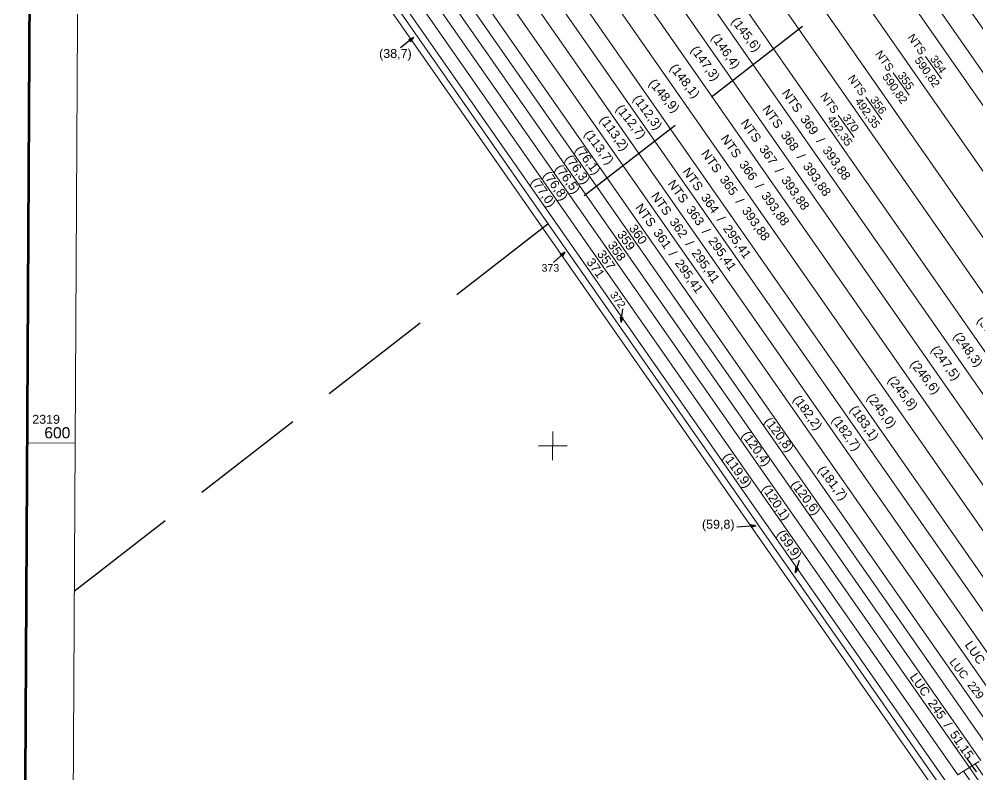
# Model space of a CAD drawing. Header units: metres. Extents: x 591850 to 11787372, y 2319432 to 2388242.
# Drawn here: x 11786917.8 to 11787025.2, y 2387957.5 to 2388042.2 of the extents above; entities that cross this region are included whole.
import ezdxf
from ezdxf.enums import TextEntityAlignment as Align

# ---------------------------------------------------------------- set-up
doc = ezdxf.new("R2010")
doc.units = ezdxf.units.M
doc.header["$MEASUREMENT"] = 0
doc.linetypes.add('DGN Style 3', pattern=[18.08141, 12.915293, -5.166117])
for name, color, linetype, lineweight in [('Level 10', 7, 'Continuous', 0), ('Level 13', 7, 'Continuous', 0), ('Level 2', 7, 'Continuous', 0), ('Level 4', 7, 'Continuous', 0), ('Level 51', 7, 'Continuous', 0), ('Level 6', 7, 'Continuous', 0), ('Level 63', 7, 'Continuous', 0)]:
    doc.layers.add(name, color=color, linetype=linetype, lineweight=lineweight)
doc.styles.get("Standard").update_dxf_attribs({"font": 'arial.ttf'})
doc.styles.add('Style-Arial', font='arial.ttf')
doc.dimstyles.get("Standard").update_dxf_attribs({"dimtxt": 0.18, "dimasz": 0.18, "dimexe": 1.25, "dimexo": 0.0625, "dimtad": 1, "dimdsep": 46, "dimtxsty": 'Standard', "dimcen": 0.09, "dimazin": 3, "dimtfac": 1, "dimtmove": 0, "dimatfit": 3})

# ---------------------------------------------------------------- blocks, each defined once
blk = doc.blocks.new('TerminatorOpen_0.5')
at = {"color": 0, "linetype": 'ByBlock', "lineweight": -2}
for q in [(-1, 0.25), (-1, 0), (-1, -0.25)]:
    blk.add_line((0, 0), q, dxfattribs=at)
blk = doc.blocks.new('N_Th1_73')
at = {"layer": 'Level 13', "color": 3, "linetype": 'Continuous', "lineweight": 0}
blk.add_text('LUC', height=0.9, dxfattribs=at).set_placement((-1.82075, 0), align=Align.MIDDLE_RIGHT)
at = {"layer": 'Level 13', "color": 7, "linetype": 'Continuous', "lineweight": 0}
blk.add_text('/', height=0.9, dxfattribs=at).set_placement((1.82075, 0), align=Align.MIDDLE_LEFT)
at = {"layer": 'Level 2', "color": 1, "linetype": 'Continuous', "lineweight": 70}
blk.add_text('229', height=0.9, dxfattribs=at).set_placement((0, 0), align=Align.MIDDLE_CENTER)
at = {"layer": 'Level 4', "color": 1, "linetype": 'Continuous', "lineweight": 0}
blk.add_text('34,1', height=0.9, dxfattribs=at).set_placement((2.97075, 0), align=Align.MIDDLE_LEFT)
blk = doc.blocks.new('N_Thua_102')
at = {"layer": 'Level 13', "color": 7, "linetype": 'Continuous', "lineweight": 0}
blk.add_line((0, 0), (3.089634, 0), dxfattribs=at)
at = {"layer": 'Level 13', "color": 3, "linetype": 'Continuous', "lineweight": 0}
blk.add_text('NTS', height=0.9, dxfattribs=at).set_placement((-0.4, 0), align=Align.MIDDLE_RIGHT)
at = {"layer": 'Level 2', "color": 2, "linetype": 'Continuous', "lineweight": 0}
blk.add_text('354', height=0.9, dxfattribs=at).set_placement((1.544817, 0.2), align=Align.CENTER)
at = {"layer": 'Level 4', "color": 1, "linetype": 'Continuous', "lineweight": 0}
blk.add_text('590,82', height=0.9, dxfattribs=at).set_placement((1.544817, -0.4), align=Align.TOP_CENTER)
blk = doc.blocks.new('N_Thua_103')
at = {"layer": 'Level 13', "color": 7, "linetype": 'Continuous', "lineweight": 0}
blk.add_line((0, 0), (3.089634, 0), dxfattribs=at)
at = {"layer": 'Level 13', "color": 3, "linetype": 'Continuous', "lineweight": 0}
blk.add_text('NTS', height=0.9, dxfattribs=at).set_placement((-0.4, 0), align=Align.MIDDLE_RIGHT)
at = {"layer": 'Level 2', "color": 2, "linetype": 'Continuous', "lineweight": 0}
blk.add_text('355', height=0.9, dxfattribs=at).set_placement((1.544817, 0.2), align=Align.CENTER)
at = {"layer": 'Level 4', "color": 1, "linetype": 'Continuous', "lineweight": 0}
blk.add_text('590,82', height=0.9, dxfattribs=at).set_placement((1.544817, -0.4), align=Align.TOP_CENTER)
blk = doc.blocks.new('N_Thua_111')
at = {"layer": 'Level 13', "color": 7, "linetype": 'Continuous', "lineweight": 0}
blk.add_line((0, 0), (3.084146, 0), dxfattribs=at)
at = {"layer": 'Level 13', "color": 3, "linetype": 'Continuous', "lineweight": 0}
blk.add_text('NTS', height=0.9, dxfattribs=at).set_placement((-0.4, 0), align=Align.MIDDLE_RIGHT)
at = {"layer": 'Level 2', "color": 2, "linetype": 'Continuous', "lineweight": 0}
blk.add_text('370', height=0.9, dxfattribs=at).set_placement((1.542073, 0.2), align=Align.CENTER)
at = {"layer": 'Level 4', "color": 1, "linetype": 'Continuous', "lineweight": 0}
blk.add_text('492,35', height=0.9, dxfattribs=at).set_placement((1.542073, -0.4), align=Align.TOP_CENTER)
blk = doc.blocks.new('N_Thua_113')
at = {"layer": 'Level 13', "color": 7, "linetype": 'Continuous', "lineweight": 0}
blk.add_line((0, 0), (3.084146, 0), dxfattribs=at)
at = {"layer": 'Level 13', "color": 3, "linetype": 'Continuous', "lineweight": 0}
blk.add_text('NTS', height=0.9, dxfattribs=at).set_placement((-0.4, 0), align=Align.MIDDLE_RIGHT)
at = {"layer": 'Level 2', "color": 2, "linetype": 'Continuous', "lineweight": 0}
blk.add_text('356', height=0.9, dxfattribs=at).set_placement((1.542073, 0.2), align=Align.CENTER)
at = {"layer": 'Level 4', "color": 1, "linetype": 'Continuous', "lineweight": 0}
blk.add_text('492,35', height=0.9, dxfattribs=at).set_placement((1.542073, -0.4), align=Align.TOP_CENTER)
blk = doc.blocks.new('N_Th1_76')
at = {"layer": 'Level 13', "color": 3, "linetype": 'Continuous', "lineweight": 0}
blk.add_text('NTS', height=1, dxfattribs=at).set_placement((-1.9342, 0), align=Align.MIDDLE_RIGHT)
at = {"layer": 'Level 13', "color": 7, "linetype": 'Continuous', "lineweight": 0}
blk.add_text('/', height=1, dxfattribs=at).set_placement((1.9342, 0), align=Align.MIDDLE_LEFT)
at = {"layer": 'Level 2', "color": 2, "linetype": 'Continuous', "lineweight": 0}
blk.add_text('368', height=1, dxfattribs=at).set_placement((0, 0), align=Align.MIDDLE_CENTER)
at = {"layer": 'Level 4', "color": 1, "linetype": 'Continuous', "lineweight": 0}
blk.add_text('393,88', height=1, dxfattribs=at).set_placement((3.123, 0), align=Align.MIDDLE_LEFT)
blk = doc.blocks.new('N_Th1_77')
at = {"layer": 'Level 13', "color": 3, "linetype": 'Continuous', "lineweight": 0}
blk.add_text('NTS', height=1, dxfattribs=at).set_placement((-1.9342, 0), align=Align.MIDDLE_RIGHT)
at = {"layer": 'Level 13', "color": 7, "linetype": 'Continuous', "lineweight": 0}
blk.add_text('/', height=1, dxfattribs=at).set_placement((1.9342, 0), align=Align.MIDDLE_LEFT)
at = {"layer": 'Level 2', "color": 2, "linetype": 'Continuous', "lineweight": 0}
blk.add_text('369', height=1, dxfattribs=at).set_placement((0, 0), align=Align.MIDDLE_CENTER)
at = {"layer": 'Level 4', "color": 1, "linetype": 'Continuous', "lineweight": 0}
blk.add_text('393,88', height=1, dxfattribs=at).set_placement((3.123, 0), align=Align.MIDDLE_LEFT)
blk = doc.blocks.new('N_Th1_78')
at = {"layer": 'Level 13', "color": 3, "linetype": 'Continuous', "lineweight": 0}
blk.add_text('NTS', height=1, dxfattribs=at).set_placement((-1.9334, 0), align=Align.MIDDLE_RIGHT)
at = {"layer": 'Level 13', "color": 7, "linetype": 'Continuous', "lineweight": 0}
blk.add_text('/', height=1, dxfattribs=at).set_placement((1.9334, 0), align=Align.MIDDLE_LEFT)
at = {"layer": 'Level 2', "color": 2, "linetype": 'Continuous', "lineweight": 0}
blk.add_text('366', height=1, dxfattribs=at).set_placement((0, 0), align=Align.MIDDLE_CENTER)
at = {"layer": 'Level 4', "color": 1, "linetype": 'Continuous', "lineweight": 0}
blk.add_text('393,88', height=1, dxfattribs=at).set_placement((3.1222, 0), align=Align.MIDDLE_LEFT)
blk = doc.blocks.new('N_Th1_79')
at = {"layer": 'Level 13', "color": 3, "linetype": 'Continuous', "lineweight": 0}
blk.add_text('NTS', height=1, dxfattribs=at).set_placement((-1.9334, 0), align=Align.MIDDLE_RIGHT)
at = {"layer": 'Level 13', "color": 7, "linetype": 'Continuous', "lineweight": 0}
blk.add_text('/', height=1, dxfattribs=at).set_placement((1.9334, 0), align=Align.MIDDLE_LEFT)
at = {"layer": 'Level 2', "color": 2, "linetype": 'Continuous', "lineweight": 0}
blk.add_text('367', height=1, dxfattribs=at).set_placement((0, 0), align=Align.MIDDLE_CENTER)
at = {"layer": 'Level 4', "color": 1, "linetype": 'Continuous', "lineweight": 0}
blk.add_text('393,88', height=1, dxfattribs=at).set_placement((3.1222, 0), align=Align.MIDDLE_LEFT)
blk = doc.blocks.new('N_Th1_80')
at = {"layer": 'Level 13', "color": 3, "linetype": 'Continuous', "lineweight": 0}
blk.add_text('NTS', height=1, dxfattribs=at).set_placement((-1.93725, 0), align=Align.MIDDLE_RIGHT)
at = {"layer": 'Level 13', "color": 7, "linetype": 'Continuous', "lineweight": 0}
blk.add_text('/', height=1, dxfattribs=at).set_placement((1.93725, 0), align=Align.MIDDLE_LEFT)
at = {"layer": 'Level 2', "color": 2, "linetype": 'Continuous', "lineweight": 0}
blk.add_text('365', height=1, dxfattribs=at).set_placement((0, 0), align=Align.MIDDLE_CENTER)
at = {"layer": 'Level 4', "color": 1, "linetype": 'Continuous', "lineweight": 0}
blk.add_text('393,88', height=1, dxfattribs=at).set_placement((3.12605, 0), align=Align.MIDDLE_LEFT)
blk = doc.blocks.new('N_Th1_81')
at = {"layer": 'Level 13', "color": 3, "linetype": 'Continuous', "lineweight": 0}
blk.add_text('NTS', height=1, dxfattribs=at).set_placement((-1.93345, 0), align=Align.MIDDLE_RIGHT)
at = {"layer": 'Level 13', "color": 7, "linetype": 'Continuous', "lineweight": 0}
blk.add_text('/', height=1, dxfattribs=at).set_placement((1.93345, 0), align=Align.MIDDLE_LEFT)
at = {"layer": 'Level 2', "color": 2, "linetype": 'Continuous', "lineweight": 0}
blk.add_text('363', height=1, dxfattribs=at).set_placement((0, 0), align=Align.MIDDLE_CENTER)
at = {"layer": 'Level 4', "color": 1, "linetype": 'Continuous', "lineweight": 0}
blk.add_text('295,41', height=1, dxfattribs=at).set_placement((3.12235, 0), align=Align.MIDDLE_LEFT)
blk = doc.blocks.new('N_Th1_82')
at = {"layer": 'Level 13', "color": 3, "linetype": 'Continuous', "lineweight": 0}
blk.add_text('NTS', height=1, dxfattribs=at).set_placement((-1.92805, 0), align=Align.MIDDLE_RIGHT)
at = {"layer": 'Level 13', "color": 7, "linetype": 'Continuous', "lineweight": 0}
blk.add_text('/', height=1, dxfattribs=at).set_placement((1.92805, 0), align=Align.MIDDLE_LEFT)
at = {"layer": 'Level 2', "color": 2, "linetype": 'Continuous', "lineweight": 0}
blk.add_text('362', height=1, dxfattribs=at).set_placement((0, 0), align=Align.MIDDLE_CENTER)
at = {"layer": 'Level 4', "color": 1, "linetype": 'Continuous', "lineweight": 0}
blk.add_text('295,41', height=1, dxfattribs=at).set_placement((3.11695, 0), align=Align.MIDDLE_LEFT)
blk = doc.blocks.new('N_Th1_83')
at = {"layer": 'Level 13', "color": 3, "linetype": 'Continuous', "lineweight": 0}
blk.add_text('NTS', height=1, dxfattribs=at).set_placement((-1.8366, 0), align=Align.MIDDLE_RIGHT)
at = {"layer": 'Level 13', "color": 7, "linetype": 'Continuous', "lineweight": 0}
blk.add_text('/', height=1, dxfattribs=at).set_placement((1.8366, 0), align=Align.MIDDLE_LEFT)
at = {"layer": 'Level 2', "color": 2, "linetype": 'Continuous', "lineweight": 0}
blk.add_text('361', height=1, dxfattribs=at).set_placement((0, 0), align=Align.MIDDLE_CENTER)
at = {"layer": 'Level 4', "color": 1, "linetype": 'Continuous', "lineweight": 0}
blk.add_text('295,41', height=1, dxfattribs=at).set_placement((3.0255, 0), align=Align.MIDDLE_LEFT)
blk = doc.blocks.new('N_Th1_84')
at = {"layer": 'Level 13', "color": 3, "linetype": 'Continuous', "lineweight": 0}
blk.add_text('NTS', height=1, dxfattribs=at).set_placement((-1.93115, 0), align=Align.MIDDLE_RIGHT)
at = {"layer": 'Level 13', "color": 7, "linetype": 'Continuous', "lineweight": 0}
blk.add_text('/', height=1, dxfattribs=at).set_placement((1.93115, 0), align=Align.MIDDLE_LEFT)
at = {"layer": 'Level 2', "color": 2, "linetype": 'Continuous', "lineweight": 0}
blk.add_text('364', height=1, dxfattribs=at).set_placement((0, 0), align=Align.MIDDLE_CENTER)
at = {"layer": 'Level 4', "color": 1, "linetype": 'Continuous', "lineweight": 0}
blk.add_text('295,41', height=1, dxfattribs=at).set_placement((3.12005, 0), align=Align.MIDDLE_LEFT)
blk = doc.blocks.new('N_TNho_152')
at = {"layer": 'Level 2', "color": 2, "linetype": 'Continuous', "lineweight": 0}
blk.add_text('357', height=1, dxfattribs=at).set_placement((0, 0), align=Align.MIDDLE_CENTER)
blk = doc.blocks.new('N_TNho_153')
at = {"layer": 'Level 2', "color": 2, "linetype": 'Continuous', "lineweight": 0}
blk.add_text('371', height=1, dxfattribs=at).set_placement((0, 0), align=Align.MIDDLE_CENTER)
blk = doc.blocks.new('N_TNho_154')
at = {"layer": 'Level 2', "color": 2, "linetype": 'Continuous', "lineweight": 0}
blk.add_text('360', height=1, dxfattribs=at).set_placement((0, 0), align=Align.MIDDLE_CENTER)
blk = doc.blocks.new('N_TNho_155')
at = {"layer": 'Level 2', "color": 2, "linetype": 'Continuous', "lineweight": 0}
blk.add_text('359', height=1, dxfattribs=at).set_placement((0, 0), align=Align.MIDDLE_CENTER)
blk = doc.blocks.new('N_TNho_156')
at = {"layer": 'Level 2', "color": 2, "linetype": 'Continuous', "lineweight": 0}
blk.add_text('358', height=1, dxfattribs=at).set_placement((0, 0), align=Align.MIDDLE_CENTER)
blk = doc.blocks.new('N_TNho_157')
at = {"layer": 'Level 2', "color": 2, "linetype": 'Continuous', "lineweight": 140}
blk.add_text('373', height=0.85, dxfattribs=at).set_placement((0, 0), align=Align.MIDDLE_CENTER)
blk = doc.blocks.new('N_TNho_158')
at = {"layer": 'Level 2', "color": 2, "linetype": 'Continuous', "lineweight": 140}
blk.add_text('372', height=0.85, dxfattribs=at).set_placement((0, 0), align=Align.MIDDLE_CENTER)
blk = doc.blocks.new('N_Th1_91')
at = {"layer": 'Level 13', "color": 3, "linetype": 'Continuous', "lineweight": 0}
blk.add_text('LUC', height=1, dxfattribs=at).set_placement((-1.93345, 0), align=Align.MIDDLE_RIGHT)
at = {"layer": 'Level 13', "color": 7, "linetype": 'Continuous', "lineweight": 0}
blk.add_text('/', height=1, dxfattribs=at).set_placement((1.93345, 0), align=Align.MIDDLE_LEFT)
at = {"layer": 'Level 2', "color": 1, "linetype": 'Continuous', "lineweight": 70}
blk.add_text('226', height=1, dxfattribs=at).set_placement((0, 0), align=Align.MIDDLE_CENTER)
at = {"layer": 'Level 4', "color": 1, "linetype": 'Continuous', "lineweight": 0}
blk.add_text('51,15', height=1, dxfattribs=at).set_placement((3.12225, 0), align=Align.MIDDLE_LEFT)
blk = doc.blocks.new('N_Th1_92')
at = {"layer": 'Level 13', "color": 3, "linetype": 'Continuous', "lineweight": 0}
blk.add_text('LUC', height=1, dxfattribs=at).set_placement((-1.93725, 0), align=Align.MIDDLE_RIGHT)
at = {"layer": 'Level 13', "color": 7, "linetype": 'Continuous', "lineweight": 0}
blk.add_text('/', height=1, dxfattribs=at).set_placement((1.93725, 0), align=Align.MIDDLE_LEFT)
at = {"layer": 'Level 2', "color": 1, "linetype": 'Continuous', "lineweight": 70}
blk.add_text('245', height=1, dxfattribs=at).set_placement((0, 0), align=Align.MIDDLE_CENTER)
at = {"layer": 'Level 4', "color": 1, "linetype": 'Continuous', "lineweight": 0}
blk.add_text('51,15', height=1, dxfattribs=at).set_placement((3.12605, 0), align=Align.MIDDLE_LEFT)

msp = doc.modelspace()

# ---------------------------------------------------------------- linework, layer by layer
at = {"layer": 'Level 10', "color": 7, "linetype": 'Continuous', "lineweight": 0, "flags": 128}
for points in [[(11786973.76, 2388115.78), (11787065.83, 2387983.79)], [(11786971.08, 2388114.7), (11787063.43, 2387982.31), (11787107.46, 2387918.57)], [(11786969.08, 2388113.89), (11787061.63, 2387981.21)], [(11786965.98, 2388111), (11787058.01, 2387978.99), (11787101.93, 2387915.41)], [(11786963.06, 2388107.73), (11787054.4, 2387976.78)], [(11786960.62, 2388104.99), (11787051.35, 2387974.91)], [(11786958.16, 2388102.24), (11787048.29, 2387973.03)], [(11786956.18, 2388100.03), (11787045.82, 2387971.52)], [(11786954.19, 2388097.8), (11787043.34, 2387970)], [(11786952.19, 2388095.56), (11787040.84, 2387968.47)], [(11786950.18, 2388093.31), (11787038.33, 2387966.93)], [(11786948.16, 2388091.04), (11787035.81, 2387965.38)], [(11786946.63, 2388089.33), (11787033.91, 2387964.22)], [(11786945.1, 2388087.62), (11787032, 2387963.05)], [(11786943.57, 2388085.9), (11787030.08, 2387961.87)], [(11786942.02, 2388084.17), (11787028.15, 2387960.69)], [(11786940.99, 2388083.01), (11787026.86, 2387959.9)], [(11786939.95, 2388081.85), (11787025.56, 2387959.11)], [(11786938.91, 2388080.68), (11787024.27, 2387958.31), (11787067.2, 2387896.16)], [(11786937.87, 2388079.52), (11787022.97, 2387957.51)], [(11786936.3, 2388077.76), (11786935.77, 2388077.17), (11787020.35, 2387955.91)], [(11786936.3, 2388077.76), (11787021.01, 2387956.31)], [(11786936.82, 2388078.34), (11787021.66, 2387956.71)], [(11787022.94, 2387957.49), (11787022.97, 2387957.51), (11787023.6, 2387957.91), (11787024.27, 2387958.31), (11787024.93, 2387958.72), (11787025.38, 2387959)], [(11787024.93, 2387958.72), (11787067.91, 2387896.52)], [(11787023.6, 2387957.91), (11787066.5, 2387895.81)]]:
    msp.add_lwpolyline(points, dxfattribs=at)
at = {"layer": 'Level 51', "color": 6, "linetype": 'DGN Style 3', "lineweight": 30, "flags": 128}
msp.add_lwpolyline([(11786923.96, 2387978.11), (11787130.41, 2388138.31), (11787188.09, 2388183.57), (11787203.42, 2388196.14), (11787218.39, 2388208.41)], dxfattribs=at)
at = {"layer": 'Level 63', "color": 7, "linetype": 'Continuous', "lineweight": 0}
for p, q in [((11786977.59, 2387996.01), (11786977.57, 2387992.78)), ((11786918.7, 2387994.72), (11786924.05, 2387994.69)), ((11786975.97, 2387994.41), (11786979.18, 2387994.39))]:
    msp.add_line(p, q, dxfattribs=at)
at = {"layer": 'Level 63', "color": 7, "linetype": 'Continuous', "lineweight": 140, "flags": 128}
msp.add_lwpolyline([(11786919.91, 2388215.45), (11787305.28, 2388213.31), (11787303.14, 2387825.69), (11786917.79, 2387827.83), (11786919.91, 2388215.45)], close=True, dxfattribs=at)
at = {"layer": 'Level 63', "color": 7, "linetype": 'Continuous', "lineweight": 0, "flags": 128}
msp.add_lwpolyline([(11786925.24, 2388210.04), (11787299.89, 2388207.96), (11787297.82, 2387831.1), (11786923.17, 2387833.19), (11786925.24, 2388210.04)], close=True, dxfattribs=at)

# ---------------------------------------------------------------- block references
at = {"layer": 'Level 2', "color": 2, "linetype": 'Continuous', "lineweight": 0}
for name, p, rotation in [('N_Thua_102', (11787019.36, 2388038.07), 305.370504), ('N_Thua_103', (11787015.74, 2388036.22), 305.354424), ('N_Thua_113', (11787012.66, 2388033.48), 305.37122), ('N_Th1_77', (11787006.35, 2388030.39), 305.37122), ('N_Thua_111', (11787009.57, 2388031.49), 305.37122), ('N_Th1_76', (11787004.16, 2388028.59), 305.37122), ('N_Th1_79', (11787001.74, 2388027.03), 305.37122), ('N_Th1_78', (11786999.5, 2388025.28), 305.37122), ('N_Th1_80', (11786997.32, 2388023.6), 305.371219), ('N_Th1_84', (11786995.22, 2388021.59), 305.37122), ('N_Th1_81', (11786993.56, 2388020.22), 305.37122), ('N_Th1_82', (11786991.69, 2388018.84), 305.37122), ('N_Th1_83', (11786989.88, 2388017.63), 305.37122), ('N_TNho_155', (11786985.82, 2388017.43), 305.37122), ('N_TNho_154', (11786987.15, 2388018.12), 305.37122), ('N_TNho_156', (11786984.77, 2388016.24), 305.37122), ('N_TNho_152', (11786983.58, 2388015.25), 305.371762), ('N_TNho_153', (11786982.39, 2388014.34), 305.37122)]:
    msp.add_blockref(name, p, dxfattribs=dict(at, rotation=rotation))
at = {"layer": 'Level 2', "color": 2, "linetype": 'Continuous', "lineweight": 140}
msp.add_blockref('N_TNho_157', (11786977.32, 2388014.35), dxfattribs=at)
at = {"layer": 'Level 2', "color": 2, "linetype": 'Continuous', "lineweight": 140, "rotation": 306.75898}
msp.add_blockref('N_TNho_158', (11786984.88, 2388010.77), dxfattribs=at)
at = {"layer": 'Level 2', "color": 1, "linetype": 'Continuous', "lineweight": 70}
for name, p, rotation in [('N_Th1_91', (11787026.8, 2387968.48), 304.644962), ('N_Th1_73', (11787024.99, 2387967), 307.676763), ('N_Th1_92', (11787020.65, 2387964.88), 304.788395)]:
    msp.add_blockref(name, p, dxfattribs=dict(at, rotation=rotation))

# ---------------------------------------------------------------- texts
at = {"layer": 'Level 6', "color": 6, "linetype": 'Continuous', "lineweight": 70}
for s, rotation, p in [('(145,6)', 307.5544, (11786999.29, 2388040.54)), ('(146,4)', 305.2732, (11786996.98, 2388038.67)), ('(147,3)', 306.0448, (11786994.7, 2388037.3)), ('(148,1)', 308.1192, (11786992.4, 2388035.32)), ('(148,9)', 310.1805, (11786990.09, 2388033.66)), ('(112,3)', 306.3083, (11786988.23, 2388031.81)), ('(112,7)', 308.7459, (11786986.36, 2388030.76)), ('(113,2)', 305.7304, (11786984.49, 2388029.46)), ('(113,7)', 306.9319, (11786982.78, 2388027.9)), ('(76,1)', 306.9827, (11786981.53, 2388026.45)), ('(76,3)', 305.6329, (11786980.38, 2388025.4)), ('(76,8)', 305.8096, (11786977.92, 2388023.56)), ('(76,5)', 306.7606, (11786979.26, 2388024.32)), ('(77,0)', 304.8474, (11786976.56, 2388022.84))]:
    msp.add_text(s, height=1, rotation=rotation, dxfattribs=at).set_placement(p, align=Align.MIDDLE_CENTER)
msp.add_text('(38,7)', height=1, dxfattribs=at).set_placement((11786959.95, 2388038.39), align=Align.MIDDLE_CENTER)
at = {"layer": 'Level 6', "color": 30, "linetype": 'Continuous', "lineweight": 70}
for s, rotation, p in [('(311,5)', 308.2495, (11787026.84, 2388007.02)), ('(248,3)', 306.5866, (11787024.14, 2388005.21)), ('(247,5)', 306.6001, (11787021.64, 2388003.7)), ('(246,6)', 308.3188, (11787019.34, 2388002.12)), ('(245,8)', 308.353, (11787016.83, 2388000.34)), ('(245,0)', 307.2268, (11787014.46, 2387998.34)), ('(182,2)', 306.1224, (11787006.17, 2387998.13)), ('(183,1)', 305.923, (11787012.52, 2387996.97)), ('(120,8)', 307.0373, (11787002.96, 2387995.66)), ('(182,7)', 306.2692, (11787010.5, 2387995.82)), ('(120,4)', 306.017, (11787000.4, 2387994.09)), ('(119,9)', 305.8265, (11786998.29, 2387991.66)), ('(181,7)', 307.2751, (11787008.98, 2387990.24)), ('(120,1)', 303.3361, (11787002.62, 2387988.05)), ('(120,6)', 307.1832, (11787005.95, 2387988.59)), ('(59,9)', 304.7463, (11787004.13, 2387983.33))]:
    msp.add_text(s, height=1, rotation=rotation, dxfattribs=at).set_placement(p, align=Align.MIDDLE_CENTER)
msp.add_text('(59,8)', height=1, dxfattribs=at).set_placement((11786996.13, 2387985.6), align=Align.MIDDLE_CENTER)
at = {"layer": 'Level 63', "color": 7, "linetype": 'Continuous', "lineweight": 0}
msp.add_text('2319', height=1, dxfattribs=at).set_placement((11786919.25, 2387996.87))
msp.add_text('600', height=1.25, dxfattribs=at).set_placement((11786923.52, 2387995.24), align=Align.RIGHT)

# ---------------------------------------------------------------- leaders
at = {"layer": 'Level 13', "color": 1, "linetype": 'Continuous', "lineweight": 13}
msp.add_leader([(11787025.06, 2387957.85), (11787024.04, 2387959.33)], dimstyle='Standard', override={"dimtxt": 0.4, "dimasz": 0.24, "dimgap": 0.2, "dimtad": 1, "dimtxsty": 'Style-Arial', "dimldrblk": 'TerminatorOpen_0.5'}, dxfattribs=at)
msp.add_leader([(11787025.06, 2387957.85), (11787024.04, 2387959.33)], dimstyle='Standard', override={"dimtxt": 0.4, "dimasz": 0.24, "dimgap": 0.2, "dimtad": 1, "dimtxsty": 'Style-Arial', "dimldrblk": 'TerminatorOpen_0.5'}, dxfattribs=at)
at = {"layer": 'Level 6', "color": 1, "linetype": 'Continuous', "lineweight": 0}
for points in [[(11786961.98, 2388040.19), (11786960.52, 2388039.02)], [(11786978.93, 2388016.1), (11786977.68, 2388014.94)], [(11786985.25, 2388008.23), (11786985.42, 2388009.74)], [(11787000.36, 2387985.41), (11786998.2, 2387985.28)], [(11787004.8, 2387980.14), (11787005.22, 2387981.56)]]:
    msp.add_leader(points, dimstyle='Standard', override={"dimtxt": 1, "dimasz": 0.6, "dimgap": 0.5, "dimtad": 1, "dimtxsty": 'Style-Arial', "dimldrblk": 'TerminatorOpen_0.5'}, dxfattribs=at)

doc.saveas('drawing.dxf')
